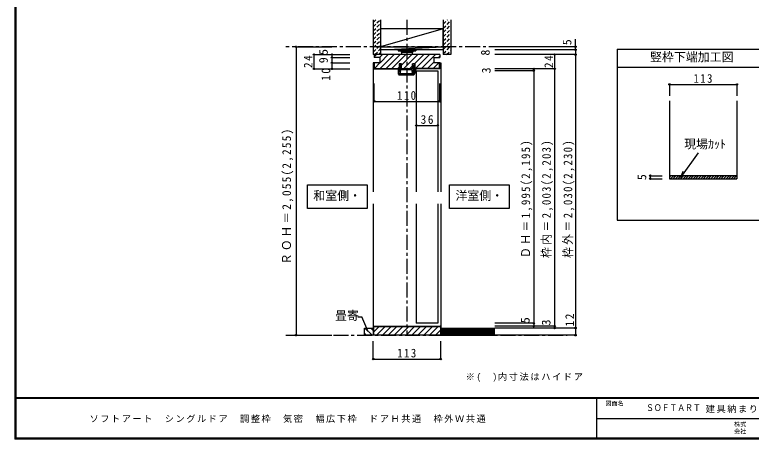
# Model space of a CAD drawing. Units: millimetres at full size, sheet at 1:5; details may follow other scales. Extents: x -973 to 977, y -718 to 696.
# Drawn here: x -973 to 261, y -701 to 10 of the extents above; entities that cross this region are included whole.
import ezdxf
from ezdxf.enums import TextEntityAlignment as Align

# ---------------------------------------------------------------- set-up
doc = ezdxf.new("R2010")
doc.units = ezdxf.units.MM
doc.header["$LTSCALE"] = 5
doc.header["$PDMODE"] = 32
doc.header["$PDSIZE"] = 2.5
doc.linetypes.add('CHAIN1', pattern=[8, 5, -1, 1, -1])
doc.linetypes.add('DASHED1', pattern=[1.8, 1.2, -0.6])
for name, color, linetype in [('0-0_補助線', 4, 'Continuous'), ('0-1_通り芯', 4, 'CHAIN1'), ('0-2_柱', 3, 'Continuous'), ('0-3_仕上げ', 2, 'Continuous'), ('0-4_枠', 3, 'Continuous'), ('0-6_扉', 6, 'Continuous'), ('0-7_金物', 7, 'Continuous'), ('0-8_戸当り', 7, 'Continuous'), ('0-A_文字', 7, 'Continuous'), ('0-B_寸法', 7, 'Continuous'), ('0-C_ハッチ', 4, 'Continuous'), ('F-0_補助線', 7, 'Continuous'), ('F-1_枠', 6, 'Continuous'), ('F-A_文字', 7, 'Continuous')]:
    doc.layers.add(name, color=color, linetype=linetype)
doc.styles.add('HGP明朝B', font='')
doc.styles.add('ＭＳ ゴシック', font='')
doc.styles.get('HGP明朝B').set_extended_font_data('HGP明朝B')
doc.styles.get('ＭＳ ゴシック').set_extended_font_data('MS Gothic')

msp = doc.modelspace()

# ---------------------------------------------------------------- linework, layer by layer
at = {"layer": '0-0_補助線', "color": 3}
for p, q in [((36.653, -47.408), (36.653, -333.915)), ((36.653, -47.408), (686.653, -47.408)), ((36.653, -77.408), (686.653, -77.408)), ((237.233, -133.802), (237.233, -264.388)), ((237.233, -259.388), (124.233, -259.388)), ((36.653, -333.915), (686.653, -333.915))]:
    msp.add_line(p, q, dxfattribs=at)
at = {"layer": '0-0_補助線'}
for p, q in [((124.233, -106.518), (237.233, -106.518)), ((124.233, -106.518), (124.233, -125.5)), ((237.233, -106.518), (237.233, -125.5)), ((92.175, -264.388), (112.175, -264.388))]:
    msp.add_line(p, q, dxfattribs=at)
at = {"layer": '0-0_補助線', "color": 7}
for q in [(173.12, -221.178), (147.115, -252.031)]:
    msp.add_line((143.368, -262.338), q, dxfattribs=at)
at = {"layer": '0-0_補助線', "linetype": 'DASHED1'}
for p, q in [((124.233, -261.835), (126.68, -259.388)), ((125.922, -264.388), (130.922, -259.388)), ((130.165, -264.388), (135.165, -259.388)), ((134.407, -264.388), (139.407, -259.388)), ((138.65, -264.388), (143.65, -259.388)), ((142.893, -264.388), (147.893, -259.388)), ((147.135, -264.388), (152.135, -259.388)), ((151.378, -264.388), (156.378, -259.388)), ((155.621, -264.388), (160.621, -259.388)), ((159.863, -264.388), (164.863, -259.388)), ((164.106, -264.388), (169.106, -259.388)), ((168.349, -264.388), (173.349, -259.388)), ((172.591, -264.388), (177.591, -259.388)), ((176.834, -264.388), (181.834, -259.388)), ((181.077, -264.388), (186.077, -259.388)), ((185.319, -264.388), (190.319, -259.388)), ((189.562, -264.388), (194.562, -259.388)), ((193.804, -264.388), (198.804, -259.388)), ((198.047, -264.388), (203.047, -259.388)), ((202.29, -264.388), (207.29, -259.388)), ((206.532, -264.388), (211.532, -259.388)), ((210.775, -264.388), (215.775, -259.388)), ((215.018, -264.388), (220.018, -259.388)), ((219.26, -264.388), (224.26, -259.388)), ((223.503, -264.388), (228.503, -259.388)), ((227.746, -264.388), (232.746, -259.388)), ((231.988, -264.388), (236.988, -259.388)), ((236.231, -264.388), (237.233, -263.386))]:
    msp.add_line(p, q, dxfattribs=at)
at = {"layer": '0-0_補助線', "color": 3}
msp.add_lwpolyline([(124.233, -133.802), (124.233, -264.388), (237.233, -264.388)], dxfattribs=at)
at = {"layer": '0-0_補助線'}
msp.add_lwpolyline([(92.175, -264.388), (92.175, -259.388), (112.175, -259.388)], dxfattribs=at)
at = {"layer": '0-0_補助線', "color": 7}
for p in [(124.233, -106.518), (237.233, -106.518), (92.175, -259.388), (92.175, -264.388)]:
    msp.add_point(p, dxfattribs=at)
at = {"layer": '0-1_通り芯'}
for p, q in [((-315.793, 1.5), (-315.793, -526.5)), ((-33.347, -43.5), (-519.101, -43.5)), ((-519.101, -526.5), (-47.53, -526.5))]:
    msp.add_line(p, q, dxfattribs=at)
at = {"layer": '0-2_柱', "color": 7}
for p, q in [((-254.977, -13.5), (-359.977, -43.5)), ((-359.977, -48.5), (-254.977, -43.5))]:
    msp.add_line(p, q, dxfattribs=at)
at = {"layer": '0-2_柱'}
for p, q in [((-254.977, -13.5), (-359.977, -13.5)), ((-359.977, -13.5), (-359.977, -43.5)), ((-254.977, -43.5), (-254.977, -13.5)), ((-359.977, -43.5), (-254.977, -43.5))]:
    msp.add_line(p, q, dxfattribs=at)
at = {"layer": '0-2_柱', "color": 7}
msp.add_lwpolyline([(-359.977, -43.5), (-254.977, -43.5), (-254.977, -48.5), (-359.977, -48.5)], close=True, dxfattribs=at)
at = {"layer": '0-3_仕上げ'}
for p, q in [((-372.477, 1.5), (-372.477, -56.5)), ((-359.977, 1.5), (-359.977, -56.5)), ((-254.977, 1.5), (-254.977, -56.5)), ((-359.977, -56.5), (-372.477, -56.5)), ((-387.293, -514.5), (-372.293, -514.5)), ((-387.293, -526.5), (-387.293, -514.5)), ((-372.293, -514.5), (-372.293, -526.5)), ((-259.293, -514.5), (-259.293, -526.5)), ((-259.293, -514.5), (-168.347, -514.5)), ((-372.293, -526.5), (-387.293, -526.5)), ((-259.293, -526.5), (-168.347, -526.5))]:
    msp.add_line(p, q, dxfattribs=at)
at = {"layer": '0-3_仕上げ', "color": 7}
for p, q in [((-259.293, -516), (-168.347, -516)), ((-259.293, -517.5), (-168.347, -517.5)), ((-259.293, -519), (-168.347, -519)), ((-259.293, -520.5), (-168.347, -520.5)), ((-259.293, -522), (-168.347, -522)), ((-259.293, -523.5), (-168.347, -523.5)), ((-259.293, -525), (-168.347, -525))]:
    msp.add_line(p, q, dxfattribs=at)
at = {"layer": '0-3_仕上げ'}
msp.add_lwpolyline([(-242.477, 1.5), (-242.477, -56.5), (-254.977, -56.5)], dxfattribs=at)
at = {"layer": '0-4_枠'}
for p, q in [((-370.793, -56.5), (-370.793, -61.5)), ((-260.793, -56.5), (-370.793, -56.5)), ((-360.793, -61.5), (-370.793, -61.5)), ((-360.793, -70.5), (-360.793, -61.5)), ((-270.793, -61.5), (-270.793, -70.5)), ((-270.793, -61.5), (-260.793, -61.5)), ((-260.793, -56.5), (-260.793, -61.5)), ((-360.793, -70.5), (-370.793, -70.5)), ((-370.793, -80.5), (-370.793, -70.5)), ((-370.293, -80), (-370.293, -70.5)), ((-328.793, -72), (-328.793, -80.5)), ((-325.093, -72), (-328.793, -72)), ((-325.093, -80.5), (-325.093, -72)), ((-306.493, -80.5), (-306.493, -72)), ((-302.793, -72), (-306.493, -72)), ((-302.793, -72), (-302.793, -80.5)), ((-260.793, -70.5), (-270.793, -70.5)), ((-261.293, -80), (-261.293, -70.5)), ((-260.793, -80.5), (-260.793, -70.5)), ((-370.793, -80.5), (-328.793, -80.5)), ((-370.293, -80), (-328.793, -80)), ((-306.493, -80.5), (-325.093, -80.5)), ((-261.293, -80), (-302.793, -80)), ((-260.793, -80.5), (-302.793, -80.5)), ((-372.293, -512.207), (-372.293, -526.5)), ((-371.793, -512), (-371.793, -526.5)), ((-259.293, -512.207), (-260, -511.5)), ((-259.293, -512.207), (-259.293, -526.5)), ((-259.293, -526.5), (-372.293, -526.5))]:
    msp.add_line(p, q, dxfattribs=at)
at = {"layer": '0-4_枠', "color": 4}
for p, q in [((-370.793, -70.5), (-372.293, -70.5)), ((-372.293, -70.5), (-372.293, -286.5)), ((-260.793, -70.5), (-259.293, -70.5)), ((-259.293, -70.5), (-259.293, -286.5)), ((-372.293, -306.5), (-372.293, -512)), ((-259.293, -306.5), (-259.293, -512.207))]:
    msp.add_line(p, q, dxfattribs=at)
at = {"layer": '0-4_枠'}
for points in [[(-372.293, -512.207), (-371.586, -511.5), (-260, -511.5)], [(-371.793, -512), (-259.793, -512), (-259.793, -526.5)]]:
    msp.add_lwpolyline(points, dxfattribs=at)
at = {"layer": '0-6_扉'}
for p, q in [((-300.293, -83.5), (-300.293, -286.5)), ((-300.293, -83.5), (-264.293, -83.5)), ((-264.293, -83.5), (-264.293, -286.5)), ((-300.293, -306.5), (-300.293, -506.5))]:
    msp.add_line(p, q, dxfattribs=at)
msp.add_lwpolyline([(-264.293, -306.5), (-264.293, -506.5), (-300.293, -506.5)], dxfattribs=at)
at = {"layer": '0-7_金物'}
for p, q in [((-330.793, -48.5), (-300.793, -48.5)), ((-330.793, -48.5), (-330.793, -50.5)), ((-300.793, -48.5), (-300.793, -50.5)), ((-330.793, -50.5), (-300.793, -50.5)), ((-325.793, -50.5), (-325.793, -52.5)), ((-325.793, -52.5), (-305.793, -52.5)), ((-324.793, -52.5), (-324.793, -56.5)), ((-306.793, -56.5), (-306.793, -52.5)), ((-305.793, -50.5), (-305.793, -52.5))]:
    msp.add_line(p, q, dxfattribs=at)
at = {"layer": '0-8_戸当り'}
for p, q in [((-306.172, -76), (-304.672, -73)), ((-304.672, -73), (-302.772, -76)), ((-329.922, -89.5), (-329.922, -80.8)), ((-329.397, -80.602), (-327.947, -82.502)), ((-327.622, -76), (-328.772, -76)), ((-328.172, -83), (-328.422, -83)), ((-328.409, -83.387), (-327.936, -85.105)), ((-328.122, -83), (-327.872, -83)), ((-327.622, -80.5), (-327.622, -76)), ((-327.12, -83.834), (-326.808, -84.695)), ((-326.672, -82.5), (-326.672, -83)), ((-307.922, -82), (-326.172, -82)), ((-305.422, -80.5), (-326.122, -80.5)), ((-306.872, -85.469), (-307.69, -88.092)), ((-307.422, -82.5), (-307.422, -84.46)), ((-305.576, -86.017), (-306.354, -88.509)), ((-306.172, -76), (-305.422, -76)), ((-306.022, -82), (-306.022, -84.337)), ((-304.922, -82), (-306.022, -82)), ((-304.622, -83), (-305.874, -84.203)), ((-305.472, -85), (-305.422, -85)), ((-305.422, -76), (-305.422, -80.5)), ((-305.422, -89), (-305.422, -85)), ((-304.922, -81.2), (-304.922, -82)), ((-303.922, -81.2), (-304.922, -81.2)), ((-302.422, -81.9), (-304.922, -81.9)), ((-303.922, -83), (-304.622, -83)), ((-303.922, -81.2), (-303.922, -76)), ((-303.922, -76), (-302.772, -76)), ((-302.422, -81.2), (-303.922, -81.2)), ((-303.922, -90), (-303.922, -83)), ((-301.438, -83.491), (-303.922, -88.44)), ((-300.812, -83.805), (-303.922, -90)), ((-328.922, -90.5), (-304.422, -90.5)), ((-305.422, -89), (-328.422, -89))]:
    msp.add_line(p, q, dxfattribs=at)
for points in [[(-325.372, -76), (-326.872, -73), (-328.772, -76)], [(-328.422, -89), (-328.422, -86.9), (-326.422, -86.9), (-326.422, -85.7), (-328.422, -85.7), (-328.422, -83)], [(-327.622, -80.5), (-327.872, -80.5), (-327.872, -83)], [(-325.372, -76), (-326.122, -76), (-326.122, -80.5)]]:
    msp.add_lwpolyline(points, dxfattribs=at)
for centre, radius, start, end in [((-329.622, -80.8), 0.3, 41.34778, 180), ((-328.122, -83.3), 0.3, 90, 196.79003), ((-328.172, -82.7), 0.3, 270, 41.34778), ((-327.372, -84.9), 0.6, 196.79003, 270), ((-327.372, -84.9), 0.6, 270, 23.33765), ((-327.672, -83), 1, 303.47738, 0), ((-326.172, -82.5), 0.5, 90, 180), ((-307.922, -82.5), 0.5, 0, 90), ((-306.222, -84.46), 1.2, 180, 237.21126), ((-305.222, -84.337), 0.8, 180, 221.40962), ((-305.472, -84.5), 0.5, 143.61521, 270), ((-306.722, -85.66), 1.2, 342.67017, 41.40962), ((-302.422, -83), 1.8, 333.42485, 90), ((-302.422, -83), 1.1, 333.42485, 90), ((-328.922, -89.5), 1, 180, 270), ((-307.022, -88.3), 0.7, 162.67017, 342.67017), ((-304.422, -90), 0.5, 270, 0)]:
    msp.add_arc(centre, radius, start, end, dxfattribs=at)
at = {"layer": '0-A_文字'}
for p, q in [((-482.766, -314.5), (-482.766, -274.5)), ((-482.766, -274.5), (-382.766, -274.5)), ((-382.766, -274.5), (-382.766, -314.5)), ((-244.587, -314.5), (-244.587, -274.5)), ((-244.587, -274.5), (-144.587, -274.5)), ((-144.587, -274.5), (-144.587, -314.5)), ((-382.766, -314.5), (-482.766, -314.5)), ((-144.587, -314.5), (-244.587, -314.5)), ((-397.972, -495.518), (-391.379, -495.518)), ((-381.416, -519.24), (-391.379, -495.518))]:
    msp.add_line(p, q, dxfattribs=at)
at = {"layer": '0-B_寸法', "color": 4}
for p, q in [((-33.347, -48.5), (-33.347, -30.891)), ((-501.704, -43.5), (-501.704, -526.5)), ((-501.704, -43.5), (-441.704, -43.5)), ((-33.347, -43.5), (-168.347, -43.5)), ((-33.347, -48.5), (-168.347, -48.5)), ((-33.347, -48.5), (-33.347, -526.5)), ((-471.704, -56.5), (-411.704, -56.5)), ((-441.704, -56.5), (-441.704, -80.5)), ((-441.704, -61.5), (-411.704, -61.5)), ((-33.347, -56.5), (-168.347, -56.5)), ((-68.347, -56.5), (-68.347, -514.5)), ((-441.704, -70.5), (-411.704, -70.5)), ((-68.347, -80.5), (-168.347, -80.5)), ((-103.347, -83.5), (-168.347, -83.5)), ((-103.347, -80.5), (-103.347, -511.5)), ((-370.793, -134.933), (-370.793, -105.167)), ((-260.793, -134.933), (-260.793, -105.167)), ((-370.793, -134.933), (-260.793, -134.933)), ((-300.293, -175.191), (-264.293, -175.191)), ((-103.347, -506.5), (-168.347, -506.5)), ((-68.347, -511.5), (-168.347, -511.5)), ((-33.347, -514.5), (-168.347, -514.5)), ((-501.704, -526.5), (-441.704, -526.5)), ((-33.347, -526.5), (-168.347, -526.5)), ((-372.293, -566.5), (-372.293, -536.5)), ((-259.293, -566.5), (-259.293, -536.5)), ((-372.293, -566.5), (-259.293, -566.5))]:
    msp.add_line(p, q, dxfattribs=at)
msp.add_lwpolyline([(-471.704, -56.5), (-471.704, -80.5), (-411.704, -80.5)], dxfattribs=at)
at = {"layer": '0-B_寸法'}
for p in [(-501.704, -43.5), (-33.347, -43.5), (-33.347, -48.5), (-471.704, -56.5), (-441.704, -56.5), (-441.704, -61.5), (-68.347, -56.5), (-33.347, -56.5), (-441.704, -70.5), (-471.704, -80.5), (-441.704, -80.5), (-103.347, -80.5), (-103.347, -83.5), (-68.347, -80.5), (-370.793, -134.933), (-260.793, -134.933), (-300.293, -175.191), (-264.293, -175.191), (-103.347, -506.5), (-103.347, -511.5), (-68.347, -511.5), (-68.347, -514.5), (-33.347, -514.5), (-501.704, -526.5), (-33.347, -526.5), (-372.293, -566.5), (-259.293, -566.5)]:
    msp.add_point(p, dxfattribs=at)
at = {"layer": '0-C_ハッチ', "linetype": 'DASHED1'}
for p, q in [((-372.477, -2.74), (-368.237, 1.5)), ((-372.477, -9.811), (-361.166, 1.5)), ((-254.977, -5.448), (-248.029, 1.5)), ((-372.477, -16.882), (-359.977, -4.382)), ((-372.477, -23.953), (-359.977, -11.453)), ((-254.977, -12.519), (-242.477, -0.019)), ((-254.977, -19.59), (-242.477, -7.09)), ((-372.477, -31.024), (-359.977, -18.524)), ((-254.977, -26.661), (-242.477, -14.161)), ((-254.977, -33.732), (-242.477, -21.232)), ((-372.477, -38.095), (-359.977, -25.595)), ((-372.477, -45.166), (-359.977, -32.666)), ((-254.977, -40.803), (-242.477, -28.303)), ((-254.977, -47.875), (-242.477, -35.375)), ((-372.477, -52.237), (-359.977, -39.737)), ((-369.669, -56.5), (-359.977, -46.808)), ((-254.977, -54.946), (-242.477, -42.446)), ((-362.597, -56.5), (-359.977, -53.88)), ((-249.46, -56.5), (-242.477, -49.517))]:
    msp.add_line(p, q, dxfattribs=at)
at = {"layer": '0-C_ハッチ'}
for p, q in [((-370.793, -60.324), (-366.969, -56.5)), ((-362.069, -61.5), (-357.069, -56.5)), ((-360.793, -70.123), (-347.17, -56.5)), ((-360.77, -80), (-337.27, -56.5)), ((-350.871, -80), (-327.371, -56.5)), ((-340.971, -80), (-317.471, -56.5)), ((-325.093, -74.021), (-307.572, -56.5)), ((-321.672, -80.5), (-297.672, -56.5)), ((-303.273, -72), (-287.773, -56.5)), ((-301.373, -80), (-277.873, -56.5)), ((-291.474, -80), (-267.974, -56.5)), ((-263.074, -61.5), (-260.793, -59.218)), ((-370.293, -79.623), (-361.17, -70.5)), ((-281.574, -80), (-270.793, -69.218)), ((-271.675, -80), (-262.175, -70.5)), ((-331.072, -80), (-328.793, -77.721)), ((-311.773, -80.5), (-306.493, -75.22)), ((-261.775, -80), (-261.293, -79.517)), ((-374.276, -526.5), (-386.276, -514.5)), ((-372.293, -518.583), (-376.376, -514.5)), ((-362.346, -512), (-371.793, -521.446)), ((-352.447, -512), (-366.947, -526.5)), ((-342.547, -512), (-357.047, -526.5)), ((-332.648, -512), (-347.148, -526.5)), ((-322.748, -512), (-337.248, -526.5)), ((-312.849, -512), (-327.349, -526.5)), ((-302.949, -512), (-317.449, -526.5)), ((-293.05, -512), (-307.55, -526.5)), ((-283.15, -512), (-297.65, -526.5)), ((-273.251, -512), (-287.751, -526.5)), ((-263.351, -512), (-277.851, -526.5)), ((-259.793, -518.341), (-267.952, -526.5)), ((-384.175, -526.5), (-387.293, -523.382))]:
    msp.add_line(p, q, dxfattribs=at)
at = {"layer": 'F-1_枠'}
for p, q in [((-973.347, 695.833), (-973.347, -700.833)), ((-972.514, 695.833), (-972.514, -700.833)), ((-971.68, 695.833), (-971.68, -700.833)), ((976.653, -631.667), (-973.347, -631.667)), ((976.653, -632.5), (-973.347, -632.5)), ((1.653, -632.5), (1.653, -699.167)), ((1.653, -665.833), (974.986, -665.834)), ((976.653, -699.167), (-973.347, -699.167)), ((976.653, -700), (-973.347, -700)), ((976.653, -700.833), (-973.347, -700.833))]:
    msp.add_line(p, q, dxfattribs=at)

# ---------------------------------------------------------------- texts
at = {"layer": '0-0_補助線', "color": 7, "style": 'ＭＳ ゴシック'}
for s, p in [('竪枠下端加工図', (91.653, -72.408)), ('現場ｶｯﾄ', (148.818, -218.181))]:
    msp.add_text(s, height=14.66, dxfattribs=at).set_placement(p, align=Align.BOTTOM_LEFT)
msp.add_text('5', height=14.66, rotation=90, dxfattribs=at).set_placement((89.675, -266.863), align=Align.BOTTOM_LEFT)
at = {"layer": '0-0_補助線', "color": 7, "insert": (164.483, -104.018), "char_height": 14.66, "attachment_point": 7, "style": 'ＭＳ ゴシック'}
msp.add_mtext('\\T1.27;\\W0.9;113', dxfattribs=at)
at = {"layer": '0-A_文字', "style": 'ＭＳ ゴシック'}
for s, p in [('和室側・', (-472.766, -304.5)), ('洋室側・', (-234.587, -304.5)), ('畳寄', (-436.379, -505.518))]:
    msp.add_text(s, height=14.66, dxfattribs=at).set_placement(p, align=Align.BOTTOM_LEFT)
at = {"layer": '0-A_文字', "insert": (-217.408, -604.63), "char_height": 11, "attachment_point": 7, "style": 'ＭＳ ゴシック'}
msp.add_mtext('\\T1.18;※(\u3000)内寸法はハイドア', dxfattribs=at)
at = {"layer": '0-B_寸法', "style": 'ＭＳ ゴシック'}
for s, p in [('5', (-35.847, -40.891)), ('5', (-444.204, -57.204)), ('8', (-172.795, -58.204)), ('9', (-444.204, -71)), ('3', (-171.19, -88.078)), ('5', (-105.847, -506.5)), ('3', (-70.847, -510.25))]:
    msp.add_text(s, height=14.66, rotation=90, dxfattribs=at).set_placement(p, align=Align.BOTTOM_LEFT)
at = {"layer": '0-B_寸法', "char_height": 14.66, "attachment_point": 7, "rotation": 90, "style": 'ＭＳ ゴシック'}
for s, insert in [('\\T1.27;\\W0.95;24', (-474.204, -79.125)), ('\\T1.27;\\W0.95;24', (-70.847, -79.125)), ('\\T1.27;\\W0.95;10', (-444.204, -100.586)), ('\\T1.21;\\W0.95;ＲＯＨ＝2,055(2,255)', (-506.345, -408.375)), ('\\T1.23;\\W0.9;ＤＨ＝1,995(2,195)', (-105.527, -397.125)), ('\\T1.23;\\W0.9;枠内＝2,003(2,203)', (-70.847, -397.125)), ('\\T1.23;\\W0.9;枠外＝2,030(2,230)', (-34.833, -397.125)), ('\\T1.27;\\W0.95;12', (-35.714, -511.815))]:
    msp.add_mtext(s, dxfattribs=dict(at, insert=insert))
at = {"layer": '0-B_寸法', "char_height": 14.66, "attachment_point": 7, "style": 'ＭＳ ゴシック'}
for s, insert in [('\\T1.27;\\W0.9;110', (-332.454, -132.433)), ('\\T1.27;\\W0.95;36', (-292.918, -172.691)), ('\\T1.27;\\W0.9;113', (-332.043, -564))]:
    msp.add_mtext(s, dxfattribs=dict(at, insert=insert))
at = {"layer": 'F-0_補助線', "style": 'HGP明朝B', "width": 0.85}
msp.add_text('ＳＯＦＴＡＲＴ', height=11, dxfattribs=at).set_placement((84.986, -656.798), align=Align.BOTTOM_LEFT)
at = {"layer": 'F-0_補助線', "insert": (185.035, -656.798), "char_height": 11, "attachment_point": 7, "style": 'ＭＳ ゴシック'}
msp.add_mtext('\\T1.17;建具納まり図', dxfattribs=at)
at = {"layer": 'F-A_文字', "style": 'ＭＳ ゴシック'}
for s, p in [('図面名', (16.653, -646.667)), ('株式', (232.486, -681.5)), ('会社', (232.486, -693.5))]:
    msp.add_text(s, height=7.331, dxfattribs=at).set_placement(p, align=Align.BOTTOM_LEFT)
at = {"layer": 'F-A_文字', "insert": (-847.938, -673.333), "char_height": 11, "attachment_point": 7, "style": 'ＭＳ ゴシック'}
msp.add_mtext('\\T1.17;ソフトアート\u3000シングルドア\u3000調整枠\u3000気密\u3000幅広下枠\u3000ドアＨ共通\u3000枠外Ｗ共通', dxfattribs=at)

doc.saveas('drawing.dxf')
